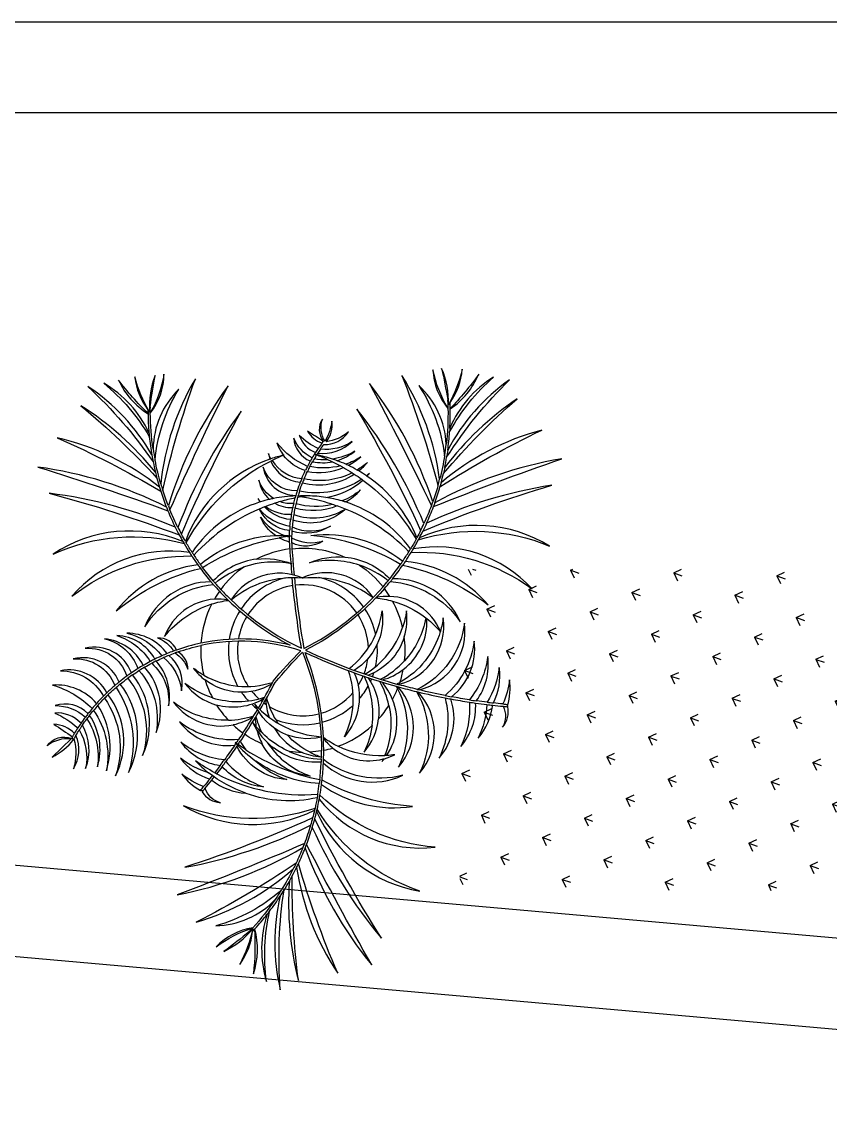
# Model space of a CAD drawing. Extents: x 97.2 to 178.4, y 268.6 to 301.5.
# Drawn here: x 133.378 to 134.713, y 268.776 to 270.576 of the extents above; entities that cross this region are included whole.
import ezdxf

# ---------------------------------------------------------------- set-up
doc = ezdxf.new("R2010")
doc.units = 0
doc.header["$MEASUREMENT"] = 0
doc.linetypes.add('ACAD_ISO03W100', pattern=[30, 12, -18])
for name, color, linetype in [('MURETA', 134, 'CONTINUOUS'), ('PAREDE', 7, 'CONTINUOUS'), ('PROJEÇÃOTELHADO', 181, 'ACAD_ISO03W100'), ('VEGET', 64, 'CONTINUOUS'), ('VEGET-I', 62, 'CONTINUOUS')]:
    doc.layers.add(name, color=color, linetype=linetype)

# ---------------------------------------------------------------- blocks, each defined once
blk = doc.blocks.new('VEGET-12')
at = {"layer": 'VEGET'}
for points in [[(0.1358, -0.1796, 0.008761), (0.1515, -0.1928, -0.228296), (0.0626, -0.3466, 0.30667), (0.1573, -0.1975, 0.016073), (0.1875, -0.2199, -0.111271), (0.1, -0.408, 0.196953), (0.1955, -0.2254, 0.010075), (0.2154, -0.2382, -0.174181), (0.135, -0.5049, 0.2582), (0.2232, -0.2428, 0.009787), (0.2431, -0.2541, -0.175168), (0.2295, -0.5432, 0.249628), (0.2478, -0.2566, 0.007062), (0.2626, -0.2642, -0.026555), (0.3634, -0.5479, 0.070199), (0.28, -0.2724, 0.016905), (0.3166, -0.2875, -0.011876), (0.422, -0.5705, 0.083846), (0.3249, -0.2905, 0.015718), (0.36, -0.3018, -0.031946), (0.485, -0.5261, 0.11194), (0.3691, -0.3043, 0.008888), (0.3893, -0.3094, -0.036883), (0.5541, -0.4717, 0.081452), (0.4024, -0.3123, 0.009879), (0.4251, -0.3165, -0.057239), (0.5959, -0.4551, 0.118477), (0.4407, -0.3189, 0.017265), (0.4809, -0.3231, -0.090095), (0.6018, -0.4199, 0.156383), (0.4894, -0.3236, 0.018041), (0.5317, -0.3244, 0.144632), (0.608, -0.3871, -0.03724), (0.5326, -0.3244, 0.005673), (0.5459, -0.324, 0.137026), (0.619, -0.3508, -0.07322), (0.541, -0.3204, 0.11371), (0.6207, -0.3055, -0.016598), (0.5516, -0.3188, -0.007537), (0.5341, -0.3194, -0.091874), (0.6177, -0.2864, 0.164846), (0.533, -0.3194, -0.034164), (0.4538, -0.3156, 0.198599), (0.5834, -0.255, -0.116154), (0.4287, -0.3121, -0.022934), (0.3766, -0.3011, 0.108995), (0.6056, -0.2176, -0.031808), (0.3627, -0.2974, -0.015992), (0.3273, -0.2861, 0.083632), (0.5878, -0.1464, -0.011872), (0.3184, -0.2829, -0.018411), (0.279, -0.2664, 0.071243), (0.5311, -0.1189, -0.026608), (0.264, -0.2593, -0.007675), (0.2482, -0.2512, 0.145995), (0.3837, -0.141, 0.012828), (0.3896, -0.1463, -0.011311), (0.3845, -0.1399, 0.016484), (0.3952, -0.1229, 0.048154), (0.414, -0.1425, -0.044838), (0.3971, -0.1196, 0.018482), (0.4075, -0.0995, 0.057754), (0.4259, -0.1273, -0.061447), (0.4098, -0.0945, 0.017061), (0.4177, -0.0752, 0.101227), (0.4385, -0.1141, -0.102531), (0.4213, -0.065, 0.029389), (0.4306, -0.0303, -0.003222), (0.4344, -0.0328, 0.225947), (0.4598, -0.1084, -0.181854), (0.4432, -0.0387, -0.008531), (0.453, -0.0458, 0.247708), (0.4809, -0.1004, -0.143025), (0.4592, -0.0513, 0.219665), (0.505, -0.0635, -0.099835), (0.4604, -0.0487, -0.21884), (0.5091, -0.0428, 0.315728), (0.4601, -0.0449, -0.001312), (0.4826, -0.0103, 0.181035), (0.4563, -0.0419, 0.00655), (0.4446, -0.0336, -0.089212), (0.4733, 0.008, 0.223385), (0.4357, -0.0276, 0.00969), (0.4239, -0.0203, -0.181136), (0.4674, 0.0204, 0.289028), (0.417, -0.0163, 0.007628), (0.4051, -0.01, -0.125725), (0.457, 0.0573, 0.079591), (0.4297, 0.043, 0.023263), (0.4219, 0.0704, -0.036773), (0.4336, 0.076, 0.041452), (0.4211, 0.0726, 0.223184), (0.24, 0.2589, -0.007675), (0.2556, 0.2676, -0.026608), (0.5271, 0.1358, 0.071243), (0.2703, 0.2752, -0.018411), (0.3093, 0.2929, -0.011872), (0.5828, 0.165, 0.083632), (0.318, 0.2964, -0.015992), (0.353, 0.3088, -0.031808), (0.5983, 0.2368, 0.108995), (0.3668, 0.313, -0.022934), (0.4185, 0.3256, -0.116154), (0.575, 0.2735, 0.198599), (0.4435, 0.3299, -0.034164), (0.5226, 0.3362, 0.164846), (0.6083, 0.306, -0.091874), (0.5236, 0.3362, -0.005552), (0.5365, 0.3362, -0.016458), (0.6055, 0.3253, 0.11371), (0.5253, 0.3376, -0.07322), (0.6023, 0.3704, 0.137372), (0.5299, 0.3413, 0.003388), (0.522, 0.3412, -0.03724), (0.5953, 0.4062, 0.144632), (0.5211, 0.3412, 0.018041), (0.4789, 0.3391, 0.156383), (0.5881, 0.4388, -0.090095), (0.4704, 0.3383, 0.017265), (0.4303, 0.3328, 0.118477), (0.5811, 0.4739, -0.057239), (0.4148, 0.3299, 0.009879), (0.3922, 0.3249, 0.081452), (0.5388, 0.4891, -0.036883), (0.3792, 0.3216, 0.008888), (0.3592, 0.3159, 0.11194), (0.468, 0.5413, -0.031946), (0.3502, 0.3131, 0.015718), (0.3155, 0.3007, 0.083846), (0.4036, 0.5837, -0.011876), (0.3073, 0.2974, 0.016905), (0.2711, 0.2812, 0.070199), (0.3458, 0.5592, -0.026555), (0.254, 0.2724, 0.007062), (0.2395, 0.2644, 0.249628), (0.2121, 0.5502, -0.175168), (0.2349, 0.2617, 0.009787), (0.2153, 0.2498, 0.2582), (0.1189, 0.5089, -0.174181), (0.2077, 0.2449, 0.010075), (0.1883, 0.2315, 0.196953), (0.087, 0.411, -0.111271), (0.1804, 0.2258, 0.016073), (0.1509, 0.2024, 0.30667), (0.0516, 0.3484, -0.228296), (0.1452, 0.1975, 0.008761), (0.13, 0.1838, 0.022939)], [(-0.1955, 0.5108, 0.196497), (-0.2103, 0.5634, -0.339351), (-0.1943, 0.5098, -0.001093), (-0.1943, 0.5096), (-0.2355, 0.5522, 0.109533), (-0.1964, 0.5051, -0.000646), (-0.1954, 0.5045, -0.146881), (-0.261, 0.5055, 0.249702), (-0.1876, 0.5, -0.008474), (-0.1754, 0.4925, -0.182999), (-0.2601, 0.4787, 0.227209), (-0.1649, 0.4856, -0.010091), (-0.151, 0.4758, -0.182927), (-0.2566, 0.4527, 0.229826), (-0.1436, 0.4701, -0.008605), (-0.1323, 0.461, -0.199295), (-0.2653, 0.4327, 0.221467), (-0.1213, 0.4515, -0.01266), (-0.1057, 0.4369, -0.241086), (-0.2766, 0.4128, 0.288134), (-0.0982, 0.4293, -0.014047), (-0.0822, 0.4117, -0.231299), (-0.2696, 0.3842, 0.289254), (-0.0743, 0.4023, -0.012414), (-0.0615, 0.3857, -0.248707), (-0.2315, 0.353, 0.280333), (-0.0541, 0.3753, -0.010048), (-0.0448, 0.3611, -0.231558), (-0.1812, 0.3235, 0.285972), (-0.0374, 0.3487, -0.010639), (-0.0287, 0.333, -0.236286), (-0.1222, 0.2958, 0.228942), (-0.0236, 0.3231, -0.010354), (-0.0162, 0.3073, -0.199826), (-0.0893, 0.2672, 0.275871), (-0.0112, 0.2954, -0.008857), (-0.0058, 0.2814, -0.154321), (-0.0416, 0.2533, 0.258261), (-0.0035, 0.2749, -0.030774), (0.0105, 0.2249, 0.073569)], [(0.0157, 0.2246, 0.032904), (0.0005, 0.2787, 0.317856), (0.0272, 0.3203, -0.182485), (-0.0018, 0.2852, 0.008732), (-0.0073, 0.2991, 0.237757), (0.0376, 0.3879, -0.181755), (-0.0124, 0.311, 0.009722), (-0.0195, 0.326, 0.260759), (0.0327, 0.41, -0.17378), (-0.0248, 0.3363, 0.010192), (-0.0332, 0.3516, 0.252617), (0.0253, 0.4371, -0.260535), (-0.0405, 0.3636, 0.009886), (-0.0498, 0.3777, 0.378858), (0.0044, 0.4795, -0.346761), (-0.057, 0.388, 0.012354), (-0.0699, 0.4048, 0.373521), (-0.0189, 0.5059, -0.326048), (-0.0776, 0.4141, 0.014119), (-0.0938, 0.432, 0.339397), (-0.0454, 0.5342, -0.281611), (-0.1013, 0.4396, 0.012773), (-0.1172, 0.4546, 0.238874), (-0.0767, 0.5514, -0.126845), (-0.1284, 0.4643, 0.008463), (-0.1396, 0.4734, 0.290901), (-0.122, 0.5459, -0.182356), (-0.1471, 0.4791, 0.009727), (-0.1607, 0.4888, 0.225145), (-0.1383, 0.5468, -0.089929), (-0.1712, 0.4958, 0.008098), (-0.183, 0.5031, 0.181535), (-0.1627, 0.5486, -0.001325), (-0.1907, 0.5076, 0.002449), (-0.1944, 0.5097, 0.34205)], [(0.1126, 0.1949, 0.294809), (0.0303, 0.3048, -0.150745), (0.102, 0.2007, 0.100395)], [(-0.1823, 0.1321, -0.003274), (-0.1968, 0.1418, -0.185699), (-0.1575, 0.272, 0.266584), (-0.209, 0.1501, -0.007436), (-0.2415, 0.1731, -0.139054), (-0.2027, 0.2689, 0.196503), (-0.2538, 0.1823, -0.003728), (-0.2697, 0.1944, -0.030052), (-0.2438, 0.2365, 0.034089), (-0.2699, 0.2077, -0.093143), (-0.2378, 0.2699, 0.152286), (-0.2838, 0.2054, -0.003954), (-0.3002, 0.2187, -0.073333), (-0.273, 0.2668, 0.103416), (-0.3087, 0.2258, -0.675485), (-0.3121, 0.2221, 0.229983), (-0.3358, 0.1819, -0.251353), (-0.304, 0.2154, 0.004284), (-0.2862, 0.201, 0.154749), (-0.3148, 0.1259, 0.140718), (-0.3241, -0.0315, -0.010568), (-0.3482, -0.0266, -0.175567), (-0.3425, 0.2634, 0.25167), (-0.3521, -0.0257, -0.007675), (-0.3694, -0.0214, -0.026608), (-0.4781, 0.2602, 0.071243), (-0.3854, -0.0169, -0.018411), (-0.4259, -0.0032, -0.011872), (-0.5388, 0.2768, 0.083632), (-0.4347, 0.0002, -0.015992), (-0.4688, 0.015, -0.031808), (-0.5991, 0.2349, 0.108995), (-0.4817, 0.0213, -0.022934), (-0.5281, 0.0474, -0.116154), (-0.607, 0.1922, 0.198599), (-0.5493, 0.0613, -0.034164), (-0.6115, 0.1105, 0.164846), (-0.6535, 0.1911, -0.091874), (-0.6123, 0.1112, -0.004117), (-0.6193, 0.1177, -0.016919), (-0.6634, 0.1743, 0.11371), (-0.6133, 0.1106, -0.07322), (-0.6919, 0.1391, 0.136761), (-0.6195, 0.1111, 0.00291), (-0.6145, 0.1065, -0.03724), (-0.7125, 0.1089, 0.144632), (-0.6138, 0.1059, 0.018041), (-0.5815, 0.0786, 0.156383), (-0.7294, 0.0802, -0.090095), (-0.5747, 0.0734, 0.017265), (-0.5417, 0.0501, 0.118477), (-0.7482, 0.0498, -0.057239), (-0.5284, 0.0416, 0.009879), (-0.5084, 0.0299, 0.081452), (-0.7276, 0.0098, -0.036883), (-0.4967, 0.0234, 0.008888), (-0.4782, 0.0139, 0.11194), (-0.7114, -0.0767, -0.031946), (-0.4697, 0.0098, 0.015718), (-0.4358, -0.0048, 0.083846), (-0.6932, -0.1516, -0.011876), (-0.4276, -0.008, 0.016905), (-0.3901, -0.0207, 0.070199), (-0.6343, -0.1731, -0.026555), (-0.3716, -0.026, 0.007062), (-0.3555, -0.03, 0.249628), (-0.5304, -0.2577, -0.175168), (-0.3503, -0.0312, 0.009787), (-0.3278, -0.0359, 0.2582), (-0.434, -0.2911, -0.174181), (-0.3189, -0.0374, 0.010075), (-0.2956, -0.0409, 0.196953), (-0.3439, -0.2413, -0.111271), (-0.2859, -0.0421, 0.016073), (-0.2484, -0.0451, 0.30667), (-0.2754, -0.2197, -0.228296), (-0.2409, -0.0454, 0.008761), (-0.2204, -0.0458, 0.022939)], [(-0.1541, 0.1641, -0.173161), (-0.1143, 0.2851, 0.285814), (-0.1644, 0.1538, 0.031249)], [(-0.1046, 0.1993, -0.091), (-0.073, 0.26, 0.163378), (-0.1207, 0.1901, 0.047115)], [(-0.055, 0.2183, -0.036015), (-0.0399, 0.2409, 0.068238), (-0.0654, 0.2154, 0.047136)], [(0.2007, 0.102, 0.174599), (0.1527, 0.1974, -0.016348), (0.1824, 0.2211, -0.096704)], [(0.1824, 0.2211, -0.096704), (0.2479, 0.0526, 0.065237), (0.2391, 0.0301, 0.000419), (0.2385, 0.0301), (0.2383, 0.0301, 0.001663), (0.2232, 0.0291, 0.085344)], [(0.1341, 0.1808, -0.008097), (0.1481, 0.1934, -0.087635), (0.1829, 0.1313)], [(-0.272, 0.1899, 0.140523), (-0.317, -0.0327, 0.010124), (-0.2938, -0.0361, -0.138829), (-0.2442, 0.1034, 0.106077), (-0.285, 0.0351, -0.267567), (-0.2112, 0.1455, -0.007749), (-0.2451, 0.1696, 0.133418), (-0.3005, 0.0872, -0.197101), (-0.2561, 0.1778, -0.003808), (-0.2724, 0.1902)], [(-0.1851, 0.1281, -0.003436), (-0.2005, 0.1382, 0.029333), (-0.219, 0.126, 0.094066), (-0.2848, -0.0372, 0.016631), (-0.2463, -0.0402, -0.1786)], [(-0.2137, 0.0707, 0.144874), (-0.277, -0.0163, -0.254884), (-0.2065, 0.0897, -0.048866)], [(-0.2463, -0.0402, -0.1786), (-0.216, 0.0633, -0.008554)], [(-0.2231, 0.03, 0.090284), (-0.2402, -0.0404, 0.008097), (-0.2214, -0.0408, -0.027842)], [(0.2171, -0.2333, 0.115228), (0.3181, -0.0755, -0.165702), (0.313, 0.0176, 0.010075), (0.299, 0.0202, 0.223516), (0.3105, -0.092, -0.274752), (0.3101, -0.0929, -0.277747), (0.287, 0.022, 0.010686), (0.272, 0.0237, 0.235094), (0.2735, -0.0605, -0.227839), (0.2627, 0.0244, 0.007496), (0.2521, 0.0249), (0.2517, 0.0249, 0.002637), (0.248, 0.025, 0.198541), (0.2407, -0.0442, -0.273693), (0.2371, 0.025, 0.001461), (0.2238, 0.0241, -0.133271)], [(-0.2246, -0.0155, 0.035297), (-0.2348, -0.0394, -0.366572), (-0.2352, -0.0394, -0.08219), (-0.2251, 0.002, -0.031169)], [(0.2053, -0.0923, -0.180095), (0.1575, -0.1913, 0.017102), (0.1893, -0.2151, 0.111381), (0.2527, -0.0174, -0.201249), (0.1963, -0.2199, 0.010644), (0.2171, -0.2333, 0.115228)], [(-0.2153, -0.0658, 0.237435), (-0.2395, -0.1769, -0.008495), (-0.2453, -0.1742, 0.01585), (-0.2388, -0.1795, 0.048298), (-0.23, -0.2022, -0.020925), (-0.232, -0.1844, 0.248521), (-0.1082, -0.1974, 0.02818)], [(-0.1216, -0.1894, -0.14981), (-0.2323, -0.18, -0.124183), (-0.2115, -0.0772, 0.098921)], [(-0.1655, -0.1525, -0.081837), (-0.2245, -0.1347, 0.153952), (-0.1512, -0.1667, 0.041473)], [(0.1532, -0.1878, 0.088511), (0.1875, -0.1246, -0.078713)], [(-0.0853, -0.2083, -0.239912), (-0.2572, -0.2105, 0.377655), (-0.0814, -0.2099, 0.00101), (-0.0806, -0.2102, 0.007709), (-0.0911, -0.2502, -0.252386), (-0.2707, -0.2568, 0.386946), (-0.0918, -0.2532, 0.011413), (-0.1049, -0.313, -0.181744), (-0.2375, -0.2999, 0.267567), (-0.1073, -0.3257, 0.007749), (-0.1142, -0.3667, -0.133418), (-0.2117, -0.3477, 0.197101), (-0.1162, -0.3803, 0.004676), (-0.1195, -0.4052, -0.102074), (-0.1936, -0.3859, 0.152625), (-0.121, -0.4179, 0.004284), (-0.1234, -0.4408, -0.251353), (-0.1696, -0.4396, 0.229983), (-0.1244, -0.4513, -0.014727), (-0.1218, -0.4507, 0.108264), (-0.0651, -0.4552, -0.073333), (-0.1183, -0.4405, -0.003954), (-0.1161, -0.4194, 0.152286), (-0.0381, -0.4325, -0.108204), (-0.1145, -0.4055, -0.004457), (-0.1114, -0.3819, 0.196503), (-0.0139, -0.4069, -0.139054), (-0.1091, -0.3667, -0.007436), (-0.1025, -0.3274, 0.266584), (0.0202, -0.3771, -0.185699), (-0.0997, -0.313, -0.010962), (-0.0872, -0.2557, 0.384218), (0.06, -0.3558, -0.251822), (-0.0863, -0.2519, -0.007733), (-0.0759, -0.2119, 0.00108), (-0.075, -0.2123, 0.37654), (0.0714, -0.3089, -0.039649), (0.042, -0.3028, 0.290155), (0.1187, -0.1912, 0.022939)], [(0.1398, -0.1764, 0.007571), (0.1532, -0.1878, 0.088511)], [(-0.0423, -0.2211, 0.246361), (0.0697, -0.273, -0.048035), (0.0412, -0.3026, -0.195329), (-0.0703, -0.2139, 0.032147)], [(0.1083, -0.1973, -0.096277), (0.0717, -0.2705, -0.142028), (-0.0229, -0.2239, 0.058444)], [(0.0295, -0.2232, 0.109806), (0.087, -0.2279, -0.050161), (0.05, -0.2195, 0.069557)]]:
    blk.add_lwpolyline(points, format="xyb", dxfattribs=at)
for points in [[(0.3157, 0.085, 0.115579), (0.2095, 0.2401, 0.010644), (0.1892, 0.2261, -0.167673), (0.253, 0.0607, -0.142219), (0.2933, 0.0932, 0.155825), (0.253, 0.0402, -0.009453), (0.2524, 0.0299, -0.007959), (0.2638, 0.0293, -0.262459), (0.3097, 0.0949, -0.877804), (0.3098, 0.0947, 0.174709), (0.2736, 0.0286, -0.010156), (0.2881, 0.0269, -0.181292)], [(0.3268, 0.0942, 0.16797), (0.2156, 0.2441, -0.010568), (0.2365, 0.2569, -0.155772), (0.4167, 0.0709, 0.275998), (0.37, 0.0059, 0.014133), (0.3509, 0.0127, -0.324541), (0.4031, 0.0874, 0.371884), (0.3411, 0.0157, 0.000895), (0.3399, 0.016, 0.042814), (0.3344, 0.0645, -0.179613), (0.3751, 0.097, 0.171025), (0.3324, 0.0738, 0.01758), (0.3271, 0.0932, -0.026095), (0.3341, 0.0987, 0.023285)], [(0.3238, 0.0622, 0.0126), (0.317, 0.0818, 0.179793), (0.2996, 0.0252, -0.009882), (0.3136, 0.0225, -0.14276)], [(0.3355, 0.0173, 0.020296), (0.3276, 0.0497, 0.100431), (0.324, 0.0202, -0.0083)], [(0.3958, -0.0052, -0.154716), (0.4294, 0.0428, 0.016225), (0.4181, 0.068, 0.227894), (0.3783, 0.0026, -0.012327)], [(0.2515, 0.0299, 0.002037), (0.2509, 0.0337, 0.0089), (0.2499, 0.03, -0.001059)], [(0.3366, 0.0118, 0.00954), (0.3235, 0.0152, 0.130425), (0.3218, -0.0644, 0.043508), (0.3377, 0.0054, 0.003944)], [(0.3504, 0.0076, -0.014048), (0.3692, 0.0008, 0.213683), (0.3881, -0.1132, -0.011603), (0.377, -0.1295, -0.200309)], [(0.3775, -0.0025, -0.01269), (0.3939, -0.0099, 0.140639), (0.4027, -0.0891, -0.013396), (0.391, -0.1087, -0.173266)], [(0.4063, -0.0827, -0.114415), (0.4048, -0.0154, -0.008615), (0.4155, -0.0212, 0.100649), (0.4152, -0.0651, -0.011597)], [(0.4302, -0.03, 0.006549), (0.4223, -0.0252, 0.056536), (0.4204, -0.054, 0.015222)], [(0.2233, -0.2371, 0.158963), (0.3267, -0.0934, 0.074113), (0.3531, -0.1268, -0.076439), (0.3289, -0.0863, 0.032369), (0.3369, -0.0502, 0.149616), (0.3751, -0.1321, -0.104074), (0.2446, -0.2492, -0.010568)]]:
    blk.add_lwpolyline(points, format="xyb", close=True, dxfattribs=at)
at = {"layer": 'VEGET', "color": 42}
for points in [[(0.0105, 0.2249, 0.073569), (-0.055, 0.2183, -0.036015)], [(0.102, 0.2007, 0.100395), (0.0157, 0.2246, 0.032904)], [(-0.0654, 0.2154, 0.047136), (-0.1046, 0.1993, -0.091)], [(0.13, 0.1838, 0.022939), (0.1126, 0.1949, 0.294809)], [(-0.1207, 0.1901, 0.047115), (-0.1541, 0.1641, -0.173161)], [(0.1834, 0.1305, 0.078713), (0.1341, 0.1808, -0.008097)], [(-0.1644, 0.1538, 0.031249), (-0.1823, 0.1321, -0.003274)], [(-0.2065, 0.0897, -0.048866), (-0.1851, 0.1281, -0.003436)], [(0.2232, 0.0291, 0.085344), (0.2007, 0.102, 0.174599)], [(-0.216, 0.0633, -0.008554), (-0.2137, 0.0707, 0.144874)], [(-0.2251, 0.002, -0.031169), (-0.2231, 0.03, 0.090284)], [(0.2238, 0.0241, -0.133271), (0.2053, -0.0923, -0.180095)], [(-0.2214, -0.0408, -0.027842), (-0.2246, -0.0159), (-0.2246, -0.0155, 0.035297)], [(-0.2204, -0.0458, 0.022939), (-0.2153, -0.0658, 0.237435)], [(-0.2115, -0.0772, 0.098921), (-0.1655, -0.1525, -0.081837)], [(0.1875, -0.1246, -0.078713), (0.1398, -0.1764, 0.007571)], [(-0.1512, -0.1667, 0.041473), (-0.1216, -0.1894, -0.14981)], [(0.1187, -0.1912, 0.022939), (0.1358, -0.1796, 0.008761)], [(-0.1082, -0.1974, 0.02818), (-0.0853, -0.2083, -0.239912)], [(-0.0703, -0.2139, 0.032147), (-0.0423, -0.2211, 0.246361)], [(0.05, -0.2195, 0.069557), (0.1083, -0.1973, -0.096277)], [(-0.0229, -0.2239, 0.058444), (0.0295, -0.2232, 0.109806)]]:
    blk.add_lwpolyline(points, format="xyb", dxfattribs=at)
at = {"layer": 'VEGET'}
blk.add_arc((0.4601, -0.0449), 0, 0, 0, dxfattribs=at)
at = {"layer": 'VEGET-I'}
for points in [[(-0.1964, 0.5051, 0.027335), (-0.1943, 0.5096, -0.217634)], [(-0.1876, 0.5, 0.005357), (-0.1954, 0.5045, 0.358744)], [(-0.183, 0.5031, 0.00522), (-0.1907, 0.5076, 0.34205)], [(-0.1649, 0.4856, 0.007412), (-0.1754, 0.4925, 0.358744)], [(-0.1607, 0.4888, 0.007423), (-0.1712, 0.4958, 0.34205)], [(-0.1436, 0.4701, 0.005504), (-0.151, 0.4758, 0.358744)], [(-0.1396, 0.4734, 0.005521), (-0.1471, 0.4791, 0.34205)], [(-0.1213, 0.4515, 0.008601), (-0.1323, 0.461, 0.358744)], [(-0.1172, 0.4546, 0.008676), (-0.1284, 0.4643, 0.34205)], [(-0.0982, 0.4293, 0.006309), (-0.1057, 0.4369, 0.358744)], [(-0.0938, 0.432, 0.006196), (-0.1013, 0.4396, 0.34205)], [(-0.0743, 0.4023, 0.007289), (-0.0822, 0.4117, 0.358744)], [(-0.0699, 0.4048, 0.00709), (-0.0776, 0.4141, 0.34205)], [(-0.0541, 0.3753, 0.007547), (-0.0615, 0.3857, 0.358744)], [(-0.0498, 0.3777, 0.007389), (-0.057, 0.388, 0.34205)], [(-0.0374, 0.3487, 0.008521), (-0.0448, 0.3611, 0.358744)], [(-0.0332, 0.3516, 0.008187), (-0.0405, 0.3636, 0.34205)], [(-0.0195, 0.326, 0.006784), (-0.0248, 0.3363, 0.34205)], [(0.4789, 0.3391, 0.003648), (0.4704, 0.3383, 0.34205)], [(0.522, 0.3412, 0.000378), (0.5211, 0.3412, 0.34205)], [(0.5236, 0.3362, 0.000462), (0.5226, 0.3362, -0.017284)], [(0.5299, 0.3413, 0.010189), (0.5253, 0.3376, -0.07322)], [(-0.0236, 0.3231, 0.006573), (-0.0287, 0.333, 0.358744)], [(0.3592, 0.3159, 0.004036), (0.3502, 0.3131, 0.34205)], [(0.3668, 0.313, 0.006188), (0.353, 0.3088, -0.017284)], [(0.3922, 0.3249, 0.005709), (0.3792, 0.3216, 0.34205)], [(0.4303, 0.3328, 0.006714), (0.4148, 0.3299, 0.34205)], [(0.4435, 0.3299, 0.010919), (0.4185, 0.3256, -0.017284)], [(-0.0112, 0.2954, 0.007642), (-0.0162, 0.3073, 0.358744)], [(-0.0073, 0.2991, 0.007551), (-0.0124, 0.311, 0.34205)], [(0.3155, 0.3007, 0.003791), (0.3073, 0.2974, 0.34205)], [(0.318, 0.2964, 0.004048), (0.3093, 0.2929, -0.017284)], [(-0.0035, 0.2749, 0.004076), (-0.0058, 0.2814, 0.358744)], [(0.0005, 0.2787, 0.004064), (-0.0018, 0.2852, 0.34205)], [(0.2395, 0.2644, 0.002276), (0.2349, 0.2617, 0.34205)], [(0.2711, 0.2812, 0.008209), (0.254, 0.2724, 0.34205)], [(0.2703, 0.2752, 0.007125), (0.2556, 0.2676, -0.017284)], [(0.2153, 0.2498, 0.003859), (0.2077, 0.2449, 0.34205)], [(0.2156, 0.2441, 0.003104), (0.2095, 0.2401, -0.017284)], [(0.24, 0.2589, 0.001743), (0.2365, 0.2569, -0.017284)], [(0.1883, 0.2315, 0.004157), (0.1804, 0.2258, 0.34205)], [(0.1892, 0.2261, 0.003647), (0.1824, 0.2211, -0.017284)], [(-0.3148, 0.1259, -0.082287), (-0.2699, 0.2077, 0.030096)], [(-0.2697, 0.1944, 0.003081), (-0.272, 0.1899, 0.176085)], [(0.1509, 0.2024, 0.003177), (0.1452, 0.1975, 0.34205)], [(0.1527, 0.1974, 0.002616), (0.1481, 0.1934, -0.017284)], [(-0.2538, 0.1823, 0.002878), (-0.2415, 0.1731)], [(-0.219, 0.126, -0.014945), (-0.2031, 0.1493, 0.056899), (-0.2442, 0.1034, 0.197286)], [(-0.209, 0.1501, 0.000772), (-0.2056, 0.1478), (-0.2052, 0.1474)], [(0.1112, 0.1583, 0.000079), (0.1111, 0.1582, -0.017284)], [(-0.6145, 0.1065, 0.000378), (-0.6138, 0.1059, 0.040866)], [(-0.6115, 0.1105, -0.000462), (-0.6123, 0.1112)], [(-0.5815, 0.0786, 0.003648), (-0.5747, 0.0734, 0.040866)], [(-0.2137, 0.0707, -0.017782), (-0.2028, 0.0785)], [(0.317, 0.0818, 0.002128), (0.3157, 0.085, 0.15929)], [(0.4211, 0.0726, -0.001977), (0.4219, 0.0704, 0.0174)], [(-0.5281, 0.0474, -0.010919), (-0.5493, 0.0613)], [(-0.5417, 0.0501, 0.006714), (-0.5284, 0.0416, 0.040866)], [(0.2509, 0.0337, 0.010093), (0.2479, 0.0526, 0.111381)], [(0.253, 0.0607, -0.018916), (0.253, 0.0402, 0.004427)], [(0.3276, 0.0497, 0.007874), (0.3238, 0.0622, 0.15929)], [(0.4181, 0.068, 0.001867), (0.4167, 0.0709, 0.175567)], [(-0.5084, 0.0299, 0.005709), (-0.4967, 0.0234, 0.040866)], [(0.248, 0.025, 0.006612), (0.2386, 0.0251, 0.000167), (0.2371, 0.025)], [(0.2499, 0.03, 0.007542), (0.2391, 0.0301)], [(0.2524, 0.0299, -0.004103), (0.252, 0.0255, 0.002389), (0.2515, 0.0299, 0.111381)], [(0.272, 0.0237, 0.006543), (0.2627, 0.0244)], [(0.4297, 0.043, -0.001729), (0.4301, 0.041, 0.001174), (0.4294, 0.0428, 0.175567)], [(-0.4688, 0.015, -0.006188), (-0.4817, 0.0213)], [(-0.4782, 0.0139, 0.004036), (-0.4697, 0.0098, 0.040866)], [(-0.4259, -0.0032, -0.004048), (-0.4347, 0.0002)], [(0.299, 0.0202, 0.008533), (0.287, 0.022)], [(0.3235, 0.0152, 0.007554), (0.313, 0.0176)], [(0.3397, 0.0109, 0.002294), (0.3366, 0.0118, 0.007554)], [(0.3369, -0.0502, 0.034379), (0.3402, -0.0112, 0.010152), (0.3377, 0.0054, -0.043508)], [(0.3504, 0.0076, 0.007913), (0.3397, 0.0109, 0.002294)], [(0.3402, -0.0112, 0.019311), (0.3397, 0.0109, 0.255482)], [(0.3775, -0.0025, 0.006328), (0.3692, 0.0008)], [(-0.4358, -0.0048, 0.003791), (-0.4276, -0.008, 0.040866)], [(-0.3901, -0.0207, 0.008209), (-0.3716, -0.026, 0.040866)], [(-0.3694, -0.0214, -0.007125), (-0.3854, -0.0169)], [(0.4048, -0.0154, 0.0086), (0.3939, -0.0099)], [(0.4223, -0.0252, 0.005519), (0.4155, -0.0212)], [(-0.3555, -0.03, 0.002276), (-0.3503, -0.0312, 0.040866)], [(-0.3482, -0.0266, -0.001743), (-0.3521, -0.0257)], [(-0.3278, -0.0359, 0.003859), (-0.3189, -0.0374, 0.040866)], [(-0.317, -0.0327, -0.003104), (-0.3241, -0.0315)], [(-0.2956, -0.0409, 0.004157), (-0.2859, -0.0421, 0.040866)], [(-0.2848, -0.0372, -0.003885), (-0.2938, -0.0361)], [(-0.2484, -0.0451, 0.003177), (-0.2409, -0.0454, 0.040866)], [(-0.2402, -0.0404, -0.002616), (-0.2463, -0.0402)], [(0.4306, -0.0303, 0.002558), (0.4312, -0.0273, -0.001751), (0.4302, -0.03)], [(0.4432, -0.0387, 0.007421), (0.4344, -0.0328)], [(0.3218, -0.0644, -0.007097), (0.3181, -0.0755)], [(0.4204, -0.054, -0.007156), (0.4152, -0.0651)], [(0.4177, -0.0752, 0.00889), (0.4213, -0.065, -0.001751)], [(0.3267, -0.0934, 0.006456), (0.3289, -0.0863, 0.010152)], [(0.4063, -0.0827, -0.004325), (0.4027, -0.0891)], [(0.4075, -0.0995, 0.004534), (0.4098, -0.0945, -0.001751)], [(0.391, -0.1087, -0.003128), (0.3881, -0.1132)], [(0.3952, -0.1229, 0.003123), (0.3971, -0.1196, -0.001751)], [(0.377, -0.1295, -0.00192), (0.3751, -0.1321)], [(0.3837, -0.141, 0.001072), (0.3845, -0.1399, -0.001751)], [(-0.2395, -0.1769, 0.005309), (-0.2388, -0.1795, -0.020925)], [(-0.232, -0.1844, -0.005146), (-0.2323, -0.18, 0.369533)], [(0.1532, -0.1878, 0.002388), (0.1575, -0.1913, 0.296259)], [(-0.0791, -0.2049, -0.009368), (-0.0853, -0.2083, 0.377655)], [(-0.0814, -0.2099, 0.003168), (-0.0802, -0.2087, 0.391787)], [(-0.0755, -0.2104, 0.003602), (-0.075, -0.2123, -0.039649)], [(0.1573, -0.1975, -0.003177), (0.1515, -0.1928, 0.086941)], [(0.1893, -0.2151, 0.003647), (0.1963, -0.2199, 0.296259)], [(0.1955, -0.2254, -0.004157), (0.1875, -0.2199, 0.086941)], [(0.2232, -0.2428, -0.003859), (0.2154, -0.2382, 0.086941)], [(0.2171, -0.2333, 0.003104), (0.2233, -0.2371, 0.296259)], [(-0.0911, -0.2502, 0.000569), (-0.0918, -0.2532)], [(-0.0863, -0.2519, 0.00072), (-0.0872, -0.2557, 0.086941)], [(0.2478, -0.2566, -0.002276), (0.2431, -0.2541, 0.086941)], [(0.2446, -0.2492, 0.001743), (0.2482, -0.2512, 0.296259)], [(0.264, -0.2593, 0.007125), (0.279, -0.2664, 0.296259)], [(0.0717, -0.2705, -0.003736), (0.0697, -0.273, 0.294809)], [(0.28, -0.2724, -0.008209), (0.2626, -0.2642, 0.086941)], [(0.3249, -0.2905, -0.003791), (0.3166, -0.2875, 0.086941)], [(0.3184, -0.2829, 0.004048), (0.3273, -0.2861, 0.296259)], [(0.0412, -0.3026, -0.001903), (0.04, -0.3037, 0.004287), (0.042, -0.3028, 0.359478)], [(0.3691, -0.3043, -0.004036), (0.36, -0.3018, 0.086941)], [(0.3627, -0.2974, 0.006188), (0.3766, -0.3011, 0.296259)], [(0.4024, -0.3123, -0.005709), (0.3893, -0.3094, 0.086941)], [(-0.1049, -0.313, 0.002406), (-0.1073, -0.3257)], [(-0.0997, -0.313, 0.002758), (-0.1025, -0.3274, 0.086941)], [(0.4407, -0.3189, -0.006714), (0.4251, -0.3165, 0.086941)], [(0.4287, -0.3121, 0.010919), (0.4538, -0.3156, 0.296259)], [(0.4894, -0.3236, -0.003648), (0.4809, -0.3231, 0.086941)], [(0.5326, -0.3244, -0.000378), (0.5317, -0.3244, 0.086941)], [(0.533, -0.3194, 0.000462), (0.5341, -0.3194, 0.296259)], [(0.541, -0.3204, 0.002523), (0.5516, -0.3188, -0.11371)], [(0.5459, -0.324, -0.010528), (0.541, -0.3204, 0.07322)], [(-0.1142, -0.3667, 0.002559), (-0.1162, -0.3803)], [(-0.1091, -0.3667, 0.002878), (-0.1114, -0.3819, 0.086941)], [(-0.1195, -0.4052, 0.00239), (-0.121, -0.4179)], [(-0.1145, -0.4055, 0.002622), (-0.1161, -0.4194, 0.086941)], [(-0.1234, -0.4408, 0.001961), (-0.1244, -0.4513)], [(-0.1183, -0.4405, 0.00206), (-0.1194, -0.4514, 0.086941)]]:
    blk.add_lwpolyline(points, format="xyb", dxfattribs=at)
at = {"layer": 'VEGET-I', "color": 94}
for points in [[(-0.1272, 0.098, 0.01255), (-0.0684, 0.0656), (-0.068, 0.0653, -0.023023), (-0.0011, 0.0046, 0.13279), (0.0105, 0.2249, 0.358744)], [(-0.055, 0.2183, 0.209929), (-0.0707, 0.0668, 0.247818)], [(0.11, 0.1642, 0.07228), (0.011, 0.0279, 0.116598), (0.0157, 0.2246, 0.34205)], [(-0.1046, 0.1993, 0.155297), (-0.1034, 0.0845, 0.249828)], [(-0.0748, 0.0689, -0.301093), (-0.0654, 0.2154, 0.247818)], [(0.102, 0.2007, -0.043602), (0.11, 0.1642)], [(0.1112, 0.1655, 0.058472), (0.1126, 0.1949, -0.195633)], [(-0.1071, 0.0865, -0.204558), (-0.1207, 0.1901, 0.249828)], [(0.13, 0.1838, 0.011195), (0.1112, 0.1655, 0.34205)], [(0.1341, 0.1808, 0.01382), (0.1112, 0.1583, -0.017284)], [(-0.1475, 0.1102, -0.088667), (-0.1644, 0.1538, 0.251822)], [(-0.1541, 0.1641, 0.075374), (-0.1442, 0.1082, 0.251822)], [(0.1111, 0.1582, 0.081515), (0.0043, 0.0033, -0.017284), (0.1603, 0.0239)], [(0.1112, 0.1655, 0.000734), (0.11, 0.1642, 0.34205)], [(0.1111, 0.1582, -0.198813), (0.1594, 0.0015, 0.3682), (0.1112, 0.1583, 0.3682)], [(0.2007, 0.102, -0.126631), (0.1904, 0.0241, 0.13356), (0.1829, 0.1313, 0.223815)], [(-0.2232, 0.0297, -0.129352), (-0.159, 0.1101, 0.431375), (-0.1595, 0.1104, 0.119795), (-0.216, 0.0633)], [(-0.1755, 0.1013, 0.062421), (-0.2065, 0.0897, -0.163076)], [(-0.1912, -0.04, -0.363818), (-0.119, 0.1057, 0.196473), (-0.1904, -0.04, 0.196473)], [(-0.1308, 0.0944, 0.012738), (-0.071, 0.0613, -0.023021), (-0.0044, 0.0009, -0.095948), (-0.2214, -0.0408)], [(-0.1712, 0.0633, 0.160202), (-0.2251, 0.002, 0.366572)], [(-0.2247, -0.0158, -0.086364), (-0.1865, 0.0347)], [(0.2238, 0.0241, 0.003303), (0.1939, 0.0219), (0.193, 0.0218, 0.003031), (0.1656, 0.0194)], [(0.2232, 0.0291, 0.003276), (0.1935, 0.0269), (0.1926, 0.0268, 0.000136), (0.1914, 0.0267)], [(0.1603, 0.0189, 0.017381), (0.0038, -0.0019, 0.096116), (0.1398, -0.1764, 0.296259)], [(0.1163, -0.1548, 0.361519), (0.1599, 0.001), (0.1593, -0.0003, -0.193822), (0.116, -0.1545)], [(-0.2204, -0.0458, 0.094428), (-0.0049, -0.0047, 0.040866), (-0.0806, -0.2102)], [(0.1358, -0.1796, -0.094945), (0.0001, -0.0057, 0.041167), (-0.0759, -0.2119, 0.086941)], [(0.1875, -0.1246, 0.137722), (0.1926, -0.0141, -0.127824), (0.2053, -0.0923)], [(-0.1942, -0.0452, 0.058472), (-0.2153, -0.0658, -0.020925)], [(-0.2115, -0.0772, -0.043602), (-0.1925, -0.0451, 0.369533)], [(-0.0496, -0.113, -0.290683), (-0.1904, -0.0913, 0.200061), (-0.045, -0.1005, 0.204545)], [(-0.0401, -0.1018, 0.200478), (0.0866, -0.1743, -0.295535), (-0.0442, -0.113)], [(-0.1655, -0.1525, 0.148044), (-0.0572, -0.1348, 0.236606)], [(-0.06, -0.143, -0.183268), (-0.1512, -0.1667, 0.232701)], [(-0.0525, -0.1365, 0.179749), (0.05, -0.2195, -0.347789)], [(0.0295, -0.2232, -0.229229), (-0.0551, -0.1441)], [(0.1152, -0.1607, -0.043602), (0.1083, -0.1973, 0.294809)], [(0.1187, -0.1912, 0.058472), (0.1164, -0.1619, 0.359478)], [(-0.1216, -0.1894, 0.075449), (-0.0685, -0.1692, 0.232803)], [(-0.1082, -0.1974, 0.085229), (-0.0699, -0.1738, 0.351414)], [(-0.0651, -0.1751, 0.097476), (-0.0423, -0.2211, 0.362473)], [(-0.0637, -0.1707, 0.089256), (-0.0229, -0.2239, 0.239259)]]:
    blk.add_lwpolyline(points, format="xyb", dxfattribs=at)
at = {"layer": 'VEGET-I'}
for centre, radius, start, end in [((0.4042, -0.7157), 1.0603, 82.8282, 83.4385), ((0.5488, 1.2515), 1.3419, 230.0922, 230.5417), ((0.5488, 1.2515), 1.3369, 230.1054, 230.5776), ((0.5488, 1.2515), 1.3419, 231.5236, 231.9051), ((0.5488, 1.2515), 1.3369, 231.4837, 231.9051), ((0.5488, 1.2515), 1.3419, 233.1429, 233.7294), ((0.5488, 1.2515), 1.3419, 235.5053, 235.6228), ((0.5488, 1.2515), 1.3369, 235.6966, 236.1018), ((0.5488, 1.2515), 1.3419, 235.6941, 236.0568), ((0.5488, 1.2515), 1.3419, 236.8442, 239.3498), ((0.5488, 1.2515), 1.3369, 236.8522, 239.4668), ((-0.6055, 0.255), 0.1446, 264.4592, 266.9317), ((0.1937, 0.7983), 1.0603, 219.9318, 220.4366), ((0.0544, 0.0083), 0.2856, 17.284, 17.5039), ((0.0544, 0.0083), 0.2856, 11.3516, 13.2554), ((0.2403, -0.3294), 0.3595, 84.6851, 86.2418), ((0.2403, -0.3294), 0.3595, 80.493, 82.3576), ((0.2403, -0.3294), 0.3595, 76.54, 78.2282), ((0.2403, -0.3294), 0.3595, 73.9118, 74.6379), ((0.2403, -0.3294), 0.3595, 72.0853, 73.7068), ((0.2403, -0.3294), 0.3595, 67.4271, 68.8464), ((0.2854, -0.231), 0.2512, 61.562, 63.9436), ((0.2403, -0.3294), 0.3595, 59.2922, 60.5615), ((0.2403, -0.3294), 0.3595, 55.3685, 57.0714), ((0.3673, -0.1599), 0.1477, 51.0965, 52.9783), ((0.0947, -0.1209), 0.1894, 206.8096, 209.3866)]:
    blk.add_arc(centre, radius, start, end, dxfattribs=at)
at = {"layer": 'VEGET-I', "color": 42}
for radius, start, end in [(0.1443, 82.0813, 123.5355), (0.164, 83.3119, 118.7253), (0.164, 58.013, 81.5314), (0.164, 124.3105, 132.8357), (0.1443, 59.105, 80.0669), (0.1443, 8.8034, 57.1045), (0.164, 12.9611, 56.2484), (0.164, 136.535, 142.2522), (0.1443, 128.83, 137.8785), (0.1443, 149.0635, 194.1026), (0.1443, 143.5111, 145.7908), (0.1443, 140.0145, 141.5074), (0.164, 158.3925, 193.2465), (0.1443, 304.7211, 6.8172), (0.164, 195.0111, 222.2749), (0.1443, 196.1031, 229.8911), (0.164, 305.5772, 347.9421), (0.164, 229.2045, 241.2665), (0.1443, 237.5228, 246.934), (0.1443, 248.9221, 262.6562), (0.1443, 272.1361, 302.7206), (0.164, 282.2951, 303.8126), (0.164, 245.139, 247.4741), (0.164, 249.2245, 252.3538), (0.164, 257.2543, 274.6005)]:
    blk.add_arc((0, 0), radius, start, end, dxfattribs=at)
at = {"layer": 'VEGET-I', "color": 94}
for centre, radius, start, end in [((-0.0985, -0.0796), 0.1894, 104.628, 115.6788), ((-0.1452, -0.0277), 0.1329, 91.5909, 99.3977), ((-0.0562, -0.1028), 0.1894, 105.1765, 123.4739), ((-0.103, -0.0508), 0.1329, 92.7224, 109.7379), ((0, 0), 0.164, 150.2809, 152.7556), ((0.3805, -2.2429), 2.2775, 94.7756, 95.3827)]:
    blk.add_arc(centre, radius, start, end, dxfattribs=at)

msp = doc.modelspace()

# ---------------------------------------------------------------- hatches: boundary and pattern name
at = {"layer": 'VEGET'}
h = msp.add_hatch(dxfattribs=at)
h.set_pattern_fill('GRASS', color=256, scale=0.003, angle=250, style=0)
h.set_pattern_definition([(340, (364.310583, 201.716123), (0.069060606, 0.03220349), [0.0142875, -0.0934755]), (295, (364.31058, 201.71612), (0.069060653, 0.032203512), [0.0142875, -0.0619125]), (25, (364.31058, 201.71612), (-0.032203512, 0.069060653), [0.0142875, -0.0619125])])
h.paths.add_polyline_path([(134.1017, 269.6722), (134.1017, 269.1413), (136.0707, 269.1413), (136.0707, 270.3555, -0.010172), (136.0353, 270.3478, 0.001488), (136.0707, 270.3612), (136.0707, 270.4071), (135.6317, 270.4071), (135.6317, 269.6722)])

# ---------------------------------------------------------------- linework, layer by layer
at = {"layer": 'MURETA'}
for p, q in [((129.7524, 270.5764), (136.2524, 270.5764)), ((129.9024, 270.4264), (136.1024, 270.4264)), ((126.1024, 269.6764), (136.2524, 268.7764)), ((129.9024, 269.4901), (136.1024, 268.9403))]:
    msp.add_line(p, q, dxfattribs=at)
at = {"layer": 'PROJEÇÃOTELHADO', "ltscale": 0.007}
msp.add_line((129.6024, 270.4264), (142.6024, 270.4264), dxfattribs=at)

# ---------------------------------------------------------------- block references
at = {"layer": 'PAREDE', "xscale": 0.75, "yscale": 0.75, "zscale": 0.75, "rotation": 90}
msp.add_blockref('VEGET-12', (133.8423, 269.538), dxfattribs=at)

doc.saveas('drawing.dxf')
